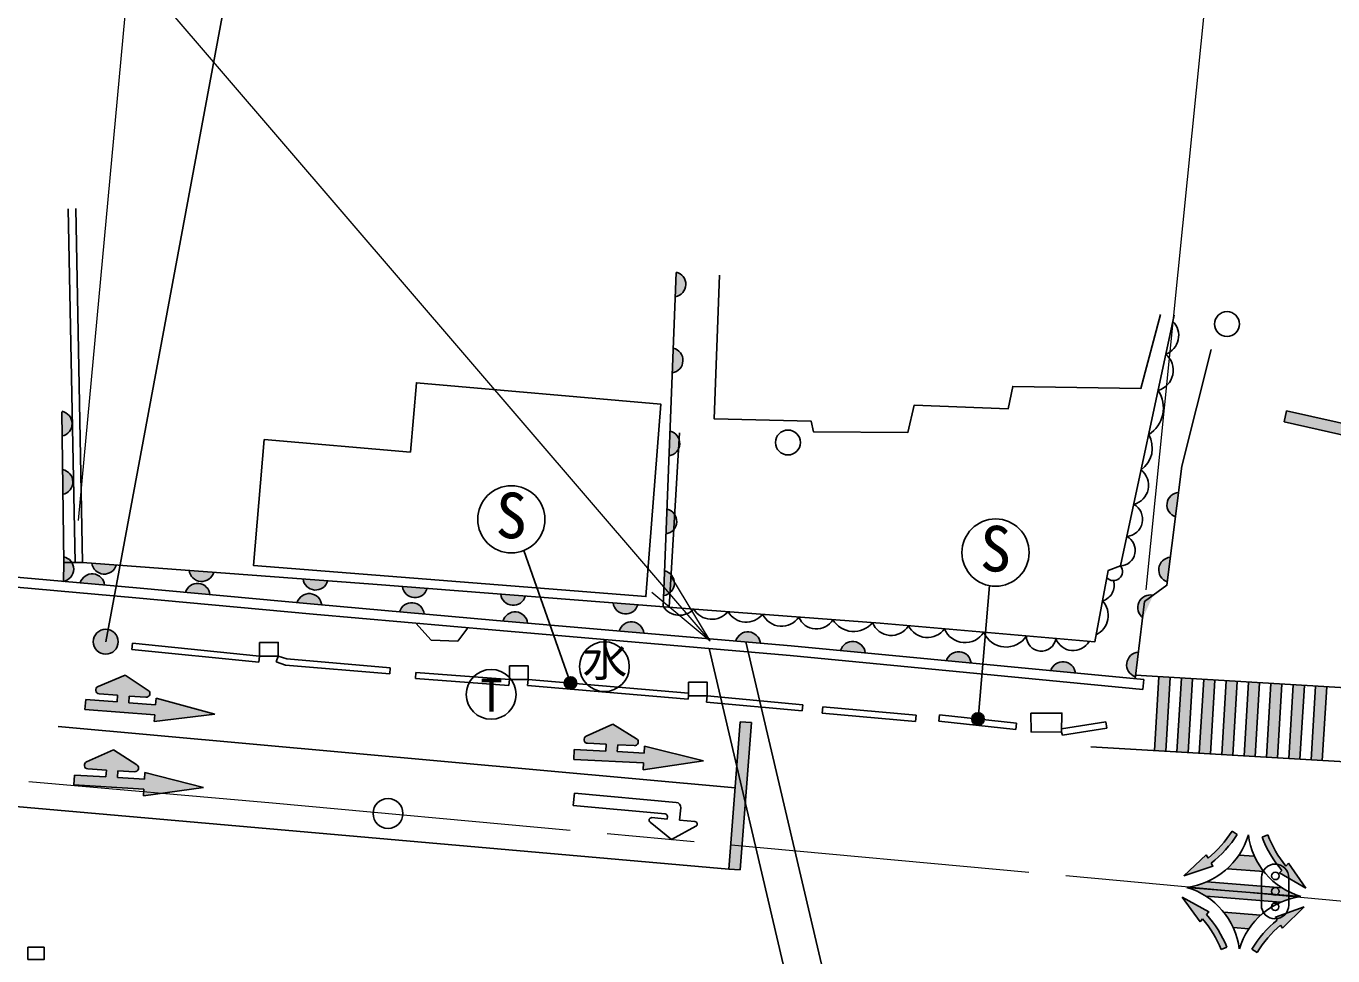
# Model space of a CAD drawing. Units: millimetres at full size, sheet at 1:1000; details may follow other scales. Extents: x 40000 to 680000, y 20000 to 380000.
# Drawn here: x 152776 to 205268, y 278992 to 316339 of the extents above; entities that cross this region are included whole.
import ezdxf
from ezdxf.enums import TextEntityAlignment as Align

# ---------------------------------------------------------------- set-up
doc = ezdxf.new("R2010")
doc.units = ezdxf.units.MM
doc.header["$LTSCALE"] = 1000
doc.linetypes.add('CHAIN', pattern=[18.5, 12, -1.5, 3.5, -1.5])
for name, color, linetype, lineweight in [('M-BGD', 7, 'Continuous', 25), ('M-BGD-EXST', 7, 'Continuous', 25), ('M-BMK', 2, 'CHAIN', 13), ('M-BMK-SRVR', 3, 'Continuous', 25), ('M-STR-HTXT', 7, 'Continuous', 13), ('M-STR-STRC', 7, 'Continuous', 25)]:
    doc.layers.add(name, color=color, linetype=linetype, lineweight=lineweight)
doc.styles.add('ＭＳ ゴシック', font='')
doc.styles.get('ＭＳ ゴシック').set_extended_font_data('MS Gothic')

# ---------------------------------------------------------------- blocks, each defined once
blk = doc.blocks.new('open_arrow')
at = {"color": 0, "linetype": 'Continuous', "lineweight": -2}
blk.add_lwpolyline([(7.5, 1.25), (0, 0), (7.5, -1.25)], dxfattribs=at)

msp = doc.modelspace()

# ---------------------------------------------------------------- hatches: boundary and pattern name
at = {"layer": 'M-BGD'}
for points in [[(178852, 305471, 0.82183), (178890, 306461)], [(178735, 302413, 0.82183), (178773, 303403)], [(154222, 299874, 0.82183), (154209, 300865)], [(178606, 299078, 0.82183), (178644, 300068)], [(154253, 297532, 0.82183), (154240, 298522)], [(199072, 297610, 0.82183), (198948, 296627)], [(178486, 295945, 0.82183), (178524, 296935)], [(154276, 294032, 0.82183), (154282, 295023)], [(155412, 294772, 0.82183), (156400, 294697)], [(198742, 295002, 0.82183), (198617, 294019)], [(155931, 293885, 0.82183), (154944, 293973)], [(159327, 294476, 0.82183), (160315, 294402)], [(163899, 294131, 0.82183), (164887, 294057)], [(178390, 293465, 0.82183), (178428, 294455)], [(160162, 293501, 0.82183), (159176, 293591)], [(164650, 293092, 0.82183), (163663, 293181)], [(167893, 293827, 0.82183), (168881, 293750)], [(171840, 293521, 0.82183), (172828, 293444)], [(198048, 293478, 0.82183), (197645, 292572)], [(168766, 292726, 0.82183), (167779, 292814)], [(176356, 293170, 0.82183), (177344, 293093)], [(172921, 292361, 0.82183), (171934, 292446)], [(177590, 291960, 0.82183), (176603, 292045)], [(182270, 291558, 0.82183), (181282, 291643)], [(186481, 291166, 0.82183), (185495, 291260)], [(190732, 290757, 0.82183), (189746, 290852)], [(194926, 290353, 0.82183), (193940, 290448)], [(197453, 291189, 0.82183), (197331, 290206)]]:
    msp.add_hatch(color=256, dxfattribs=at).paths.add_polyline_path(points)
at = {"layer": 'M-BGD-EXST'}
for points in [[(174892, 289951, 1), (174392, 289951, 0.41421), (174642, 289701, 0.41421)], [(191264, 288506, 1), (190764, 288506, 0.41421), (191014, 288256, 0.41421)]]:
    msp.add_hatch(color=256, dxfattribs=at).paths.add_polyline_path(points)
at = {"layer": 'M-STR-STRC'}
for points in [[(203405, 300882), (203306, 300443), (207967, 299394), (208032, 299841)], [(156475, 291609, 1), (155475, 291609, 0.41421), (155975, 291109, 0.41421)], [(156453, 289465), (156432, 289191), (155171, 289286), (155141, 288890), (157944, 288679), (157924, 288404), (160350, 288696), (157995, 289349), (157974, 289075), (156898, 289156), (156919, 289430), (157586, 289380, 0.77336), (157680, 289655), (156748, 290271), (155664, 289809, 0.78564), (155712, 289521)], [(198733, 290178), (198284, 290205), (198107, 287242), (198556, 287215)], [(199632, 290124), (199182, 290151), (199005, 287188), (199455, 287161)], [(200530, 290070), (200081, 290097), (199904, 287134), (200353, 287108)], [(201428, 290017), (200979, 290044), (200802, 287081), (201251, 287054)], [(202327, 289963), (201878, 289990), (201701, 287027), (202150, 287000)], [(203225, 289910), (202776, 289936), (202599, 286974), (203048, 286947)], [(204124, 289856), (203674, 289883), (203497, 286920), (203947, 286893)], [(205022, 289802), (204573, 289829), (204396, 286866), (204845, 286839)], [(176073, 287493), (176059, 287218), (174795, 287282), (174775, 286885), (177583, 286743), (177569, 286469), (179987, 286821), (177617, 287415), (177603, 287140), (176525, 287195), (176539, 287469), (177208, 287436, 0.77336), (177295, 287713), (176348, 288305), (175276, 287817, 0.78564), (175330, 287530)], [(181914, 288361), (181465, 288396), (181005, 282478), (181453, 282443)], [(156000, 286456), (155983, 286181), (154721, 286257), (154697, 285860), (157503, 285693), (157487, 285418), (159908, 285749), (157543, 286364), (157527, 286090), (156449, 286154), (156466, 286428), (157134, 286388, 0.77336), (157224, 286665), (156282, 287266), (155205, 286787, 0.78564), (155258, 286500)], [(200181, 283052), (200258, 282922), (200321, 282975), (200383, 283028), (200444, 283083), (200503, 283139), (200562, 283195), (200620, 283253), (200677, 283312), (200733, 283372), (200788, 283432), (200841, 283494), (200894, 283557), (200945, 283620), (200996, 283684), (201045, 283750), (201093, 283816), (201140, 283883), (201186, 283951), (201220, 284002), (201430, 283867), (201424, 283858), (201379, 283790), (201333, 283722), (201285, 283656), (201237, 283590), (201187, 283525), (201136, 283461), (201084, 283398), (201031, 283335), (200977, 283274), (200922, 283214), (200866, 283154), (200809, 283096), (200750, 283039), (200691, 282982), (200631, 282927), (200570, 282873), (200508, 282819), (200445, 282767), (200381, 282716), (200452, 282597), (199288, 282213)], [(203480, 282711), (203378, 282599), (203327, 282663), (203278, 282728), (203229, 282794), (203182, 282861), (203136, 282929), (203091, 282997), (203048, 283066), (203005, 283136), (202964, 283207), (202924, 283278), (202886, 283350), (202848, 283423), (202812, 283496), (202777, 283570), (202744, 283645), (202712, 283720), (202681, 283796), (202658, 283853), (202425, 283764), (202429, 283754), (202459, 283678), (202490, 283602), (202523, 283527), (202557, 283453), (202592, 283379), (202629, 283306), (202667, 283234), (202706, 283162), (202746, 283091), (202788, 283020), (202831, 282951), (202875, 282882), (202920, 282814), (202966, 282747), (203014, 282680), (203063, 282614), (203113, 282550), (203164, 282486), (203216, 282423), (203122, 282321), (204182, 281707)], [(202123, 282992, 0.06093), (202503, 282375), (202123, 282992), (201496, 283042, -0.06093), (201023, 282493), (202503, 282375)], [(203984, 281377), (203215, 281731), (200219, 281970, -0.07135), (199403, 281741, -0.07135), (200173, 281387), (203168, 281148)], [(199935, 280365), (200035, 280479), (200087, 280416), (200138, 280352), (200188, 280287), (200236, 280222), (200284, 280155), (200330, 280088), (200376, 280020), (200420, 279951), (200462, 279881), (200504, 279811), (200544, 279740), (200584, 279668), (200621, 279595), (200658, 279522), (200693, 279449), (200727, 279374), (200760, 279299), (200784, 279243), (201015, 279338), (201011, 279347), (200979, 279423), (200946, 279497), (200911, 279571), (200876, 279645), (200839, 279718), (200800, 279790), (200761, 279861), (200720, 279932), (200678, 280002), (200635, 280072), (200590, 280140), (200544, 280208), (200498, 280275), (200450, 280341), (200400, 280407), (200350, 280471), (200299, 280535), (200246, 280597), (200193, 280659), (200284, 280763), (199210, 281352)], [(203241, 280102), (203161, 280230), (203099, 280176), (203039, 280121), (202979, 280065), (202921, 280008), (202863, 279950), (202807, 279891), (202752, 279831), (202697, 279770), (202644, 279708), (202592, 279645), (202541, 279581), (202491, 279516), (202442, 279451), (202394, 279384), (202348, 279317), (202302, 279249), (202258, 279180), (202226, 279128), (202012, 279258), (202018, 279267), (202061, 279336), (202106, 279405), (202152, 279473), (202199, 279540), (202247, 279606), (202296, 279671), (202346, 279735), (202398, 279799), (202451, 279861), (202504, 279923), (202559, 279984), (202615, 280043), (202672, 280102), (202730, 280160), (202788, 280217), (202848, 280272), (202909, 280327), (202971, 280381), (203034, 280433), (202960, 280550), (204114, 280962)], [(201264, 280126), (201242, 280173), (201219, 280220), (201195, 280266), (201171, 280312), (201145, 280358), (201119, 280403), (201092, 280447), (201064, 280491), (201036, 280535), (201007, 280578), (200977, 280621), (200946, 280663), (200914, 280704), (200884, 280743), (202364, 280625), (202326, 280590), (202288, 280554), (202251, 280517), (202215, 280480), (202179, 280442), (202144, 280403), (202110, 280364), (202076, 280324), (202043, 280284), (202011, 280243), (201980, 280201), (201949, 280159), (201919, 280117), (201891, 280076)]]:
    msp.add_hatch(color=256, dxfattribs=at).paths.add_polyline_path(points)
h = msp.add_hatch(color=256, dxfattribs=at)
edge = h.paths.add_edge_path()
edge.add_line((178538, 284587), (178529, 284487))

# ---------------------------------------------------------------- linework, layer by layer
at = {"layer": 'M-BGD'}
for p, q in [((154469, 309004), (154744, 294794)), ((154769, 309009), (155044, 294799)), ((178373, 293013), (178890, 306446)), ((179023, 300006), (178614, 292994)), ((154288, 294794), (154276, 294032)), ((157043, 291551), (157018, 291302)), ((162153, 291036), (157043, 291551)), ((184502, 273067), (180215, 291333)), ((186321, 271882), (181692, 291608)), ((162128, 290787), (157018, 291302)), ((162128, 290787), (162153, 291036)), ((162823, 290799), (162903, 291036)), ((167384, 290317), (167405, 290567)), ((168411, 290129), (168430, 290379)), ((172189, 290096), (168430, 290379)), ((172170, 289847), (168411, 290129)), ((172170, 289847), (172189, 290096)), ((172939, 290096), (172918, 289847)), ((179365, 289298), (172918, 289847)), ((179386, 289547), (172939, 290096)), ((197676, 290089), (197638, 289691)), ((179386, 289433), (179365, 289298)), ((180113, 289184), (180136, 289433)), ((180136, 289433), (183973, 289082)), ((180113, 289184), (183950, 288833)), ((183950, 288833), (183973, 289082)), ((184754, 288746), (184777, 288995)), ((184754, 288746), (188504, 288408)), ((184777, 288995), (188526, 288657)), ((188504, 288408), (188526, 288657)), ((189439, 288426), (189466, 288674)), ((189439, 288426), (192534, 288090)), ((189466, 288674), (192561, 288339)), ((192534, 288090), (192561, 288339)), ((194374, 288108), (196145, 288391)), ((196145, 288391), (196184, 288144)), ((194372, 287982), (194414, 287861)), ((194414, 287861), (196184, 288144))]:
    msp.add_line(p, q, dxfattribs=at)
for points in [[(180636, 306329), (180409, 300569), (184318, 300468), (184406, 300039), (188192, 300014), (188444, 301110), (192228, 300972), (192408, 301867), (197554, 301780), (198349, 304755)], [(155044, 294799), (166703, 293920), (179431, 292931), (187081, 292354), (195700, 291601), (196245, 294472), (196742, 294653), (198895, 304724)], [(200383, 303352), (199206, 298664), (198599, 293877), (197707, 293232), (197321, 290123)], [(155044, 294799), (154744, 294794), (154288, 294794), (154210, 300838)], [(75197, 300261), (86037, 299468), (96994, 298657), (117139, 296990), (119518, 296662), (125872, 296269), (136204, 295242), (157178, 293372), (164306, 292721), (171642, 292069), (183467, 291054), (197638, 289691)], [(75383, 300648), (86066, 299867), (97025, 299056), (117183, 297388), (119558, 297060), (125904, 296668), (136242, 295640), (157214, 293770), (164342, 293119), (171677, 292468), (183503, 291452), (197676, 290089)], [(168429, 292355), (169050, 291675), (170113, 291627), (170525, 292168)], [(162903, 291036), (163254, 290917), (167405, 290567)], [(162823, 290799), (163202, 290670), (167384, 290317)]]:
    msp.add_lwpolyline(points, dxfattribs=at)
for points in [[(162339, 299731), (168212, 299226), (168453, 302017), (178274, 301151), (177672, 293426), (161906, 294677)], [(162153, 291586), (162903, 291586), (162903, 291036), (162153, 291036)], [(172189, 290646), (172939, 290646), (172939, 290096), (172189, 290096)], [(179386, 289983), (180136, 289983), (180136, 289433), (179386, 289433)], [(193136, 288736), (194385, 288743), (194372, 287982), (193143, 287986)], [(152847, 278841), (153497, 278841), (153497, 279341), (152847, 279341)]]:
    msp.add_lwpolyline(points, close=True, dxfattribs=at)
for centre in [(201016, 304372), (183378, 299614)]:
    msp.add_circle(centre, 500, dxfattribs=at)
for centre, radius, start, end in [((178773, 305970), 505, 278.9676, 76.6257), ((198267, 303912), 809, 291.2878, 44.5781), ((178656, 302912), 505, 278.9676, 76.6257), ((198006, 302515), 850, 286.6484, 49.2175), ((197196, 301002), 1264, 302.3026, 33.5633), ((154118, 300369), 505, 281.9153, 79.5735), ((178527, 299577), 505, 278.9676, 76.6257), ((196918, 299393), 1096, 306.2602, 29.6057), ((154148, 298026), 505, 281.9153, 79.5735), ((197079, 297892), 785, 284.192, 51.6739), ((196936, 296528), 690, 274.9716, 60.8943), ((199107, 297106), 505, 93.9548, 251.613), ((178407, 296444), 505, 278.9676, 76.6257), ((196698, 295283), 632, 274.0526, 61.8133), ((154181, 294528), 505, 280.8786, 78.5368), ((155914, 294832), 505, 186.8553, 344.5135), ((196453, 294430), 365, 223.6602, 37.6009), ((198777, 294498), 505, 93.9548, 251.613), ((155429, 293831), 505, 6.0758, 163.734), ((159828, 294537), 505, 186.8553, 344.5135), ((164400, 294192), 505, 186.8553, 344.5135), ((178312, 293963), 505, 278.9676, 76.6257), ((195834, 293873), 648, 286.0102, 17.2983), ((159660, 293449), 505, 5.9537, 163.6119), ((164147, 293039), 505, 5.9862, 163.6444), ((168395, 293886), 505, 186.7295, 344.3877), ((172342, 293580), 505, 186.7295, 344.3877), ((197936, 292985), 505, 77.211, 234.8692), ((168264, 292673), 505, 6.0938, 163.752), ((176858, 293229), 505, 186.7295, 344.3877), ((179022, 293459), 787, 214.4959, 316.6558), ((180320, 293362), 850, 211.3927, 319.9842), ((195394, 292662), 853, 294.9699, 43.5434), ((172419, 292306), 505, 6.2629, 163.9211), ((177088, 291905), 505, 6.2629, 163.9211), ((181705, 293255), 856, 210.9633, 320.4136), ((183123, 293075), 842, 205.7408, 325.6361), ((184527, 292887), 765, 202.0561, 329.3208), ((186021, 292993), 972, 210.6715, 320.7054), ((181768, 291503), 505, 6.2629, 163.9211), ((187528, 292675), 811, 201.543, 328.7555), ((188982, 292624), 846, 205.9071, 324.101), ((190491, 292462), 889, 202.0175, 327.9905), ((192141, 292367), 971, 202.7992, 327.2089), ((185979, 291116), 505, 5.6764, 163.3346), ((193554, 291831), 596, 179.0651, 350.943), ((194837, 291993), 740, 200.261, 329.7471), ((190230, 290707), 505, 5.6764, 163.3346), ((194423, 290303), 505, 5.6764, 163.3346), ((197489, 290685), 505, 94.0819, 251.7401)]:
    msp.add_arc(centre, radius, start, end, dxfattribs=at)
at = {"layer": 'M-BGD-EXST'}
for p, q in [((174642, 289951), (172775, 295276)), ((191014, 288506), (191482, 293863))]:
    msp.add_line(p, q, dxfattribs=at)
for centre, radius in [((172266, 296527), 1350), ((191719, 295192), 1350), ((176006, 290609), 1000), ((171459, 289496), 1000), ((174642, 289951), 250), ((191014, 288506), 250)]:
    msp.add_circle(centre, radius, dxfattribs=at)
at = {"layer": 'M-BMK'}
msp.add_lwpolyline([(67583, 293406), (73246, 293021), (82860, 292175), (100759, 290617), (114766, 289342), (134463, 287627), (162677, 285138), (196720, 282014), (233683, 278630), (240425, 277980), (256253, 276557), (264809, 275801), (279729, 274463), (310823, 271589), (332500, 269493), (338076, 269017), (344664, 268512)], dxfattribs=at)
at = {"layer": 'M-BMK-SRVR'}
msp.add_circle((167313, 284713), 600, dxfattribs=at)
at = {"layer": 'M-STR-HTXT'}
for p, q in [((197767, 293693), (201003, 325800)), ((157352, 323289), (154865, 296482))]:
    msp.add_line(p, q, dxfattribs=at)
msp.add_lwpolyline([(180248, 291653), (155702, 320293), (131523, 321444)], dxfattribs=at)
at = {"layer": 'M-STR-STRC'}
for p, q in [((155975, 291609), (163056, 329645)), ((203306, 300443), (203405, 300882)), ((208032, 299841), (203405, 300882)), ((207967, 299394), (203306, 300443)), ((156748, 290271), (155664, 289809)), ((156748, 290271), (157680, 289655)), ((197338, 290261), (207440, 289658)), ((198284, 290205), (198107, 287242)), ((198733, 290178), (198556, 287215)), ((199182, 290151), (199005, 287188)), ((199632, 290124), (199455, 287161)), ((200081, 290097), (199904, 287134)), ((200530, 290070), (200353, 287108)), ((200979, 290044), (200802, 287081)), ((201428, 290017), (201251, 287054)), ((201878, 289990), (201701, 287027)), ((202327, 289963), (202150, 287000)), ((202776, 289936), (202599, 286974)), ((203225, 289910), (203048, 286947)), ((203674, 289883), (203497, 286920)), ((204124, 289856), (203947, 286893)), ((204573, 289829), (204396, 286866)), ((205022, 289802), (204845, 286839)), ((155141, 288890), (155171, 289286)), ((155171, 289286), (156432, 289191)), ((155712, 289521), (156453, 289465)), ((156432, 289191), (156453, 289465)), ((156898, 289156), (156919, 289430)), ((156919, 289430), (157586, 289380)), ((157995, 289349), (157974, 289075)), ((157995, 289349), (160350, 288696)), ((155141, 288890), (157944, 288679)), ((156898, 289156), (157974, 289075)), ((154060, 288204), (181258, 285736)), ((160350, 288696), (157924, 288404)), ((157944, 288679), (157924, 288404)), ((176348, 288305), (175276, 287817)), ((176348, 288305), (177295, 287713)), ((181005, 282478), (181465, 288396)), ((181453, 282443), (181914, 288361)), ((181914, 288361), (181465, 288396)), ((156282, 287266), (155205, 286787)), ((156282, 287266), (157224, 286665)), ((174775, 286885), (174795, 287282)), ((174795, 287282), (176059, 287218)), ((175330, 287530), (176073, 287493)), ((176059, 287218), (176073, 287493)), ((176525, 287195), (176539, 287469)), ((176525, 287195), (177603, 287140)), ((176539, 287469), (177208, 287436)), ((177617, 287415), (177603, 287140)), ((177617, 287415), (179987, 286821)), ((195550, 287394), (208342, 286631)), ((174775, 286885), (177583, 286743)), ((179987, 286821), (177569, 286469)), ((177583, 286743), (177569, 286469)), ((154697, 285860), (154721, 286257)), ((154721, 286257), (155983, 286181)), ((155258, 286500), (156000, 286456)), ((155983, 286181), (156000, 286456)), ((156449, 286154), (156466, 286428)), ((156449, 286154), (157527, 286090)), ((156466, 286428), (157134, 286388)), ((157543, 286364), (157527, 286090)), ((157543, 286364), (159908, 285749)), ((154697, 285860), (157503, 285693)), ((159908, 285749), (157487, 285418)), ((157503, 285693), (157487, 285418)), ((146658, 285497), (181005, 282478)), ((174803, 285532), (174757, 285034)), ((174757, 285034), (178447, 284695)), ((174803, 285532), (178891, 285157)), ((178529, 284487), (177912, 284544)), ((178538, 284587), (178529, 284487)), ((179072, 284940), (179027, 284441)), ((177840, 284366), (178705, 283668)), ((178705, 283668), (179682, 284197)), ((179644, 284385), (179027, 284441)), ((201220, 284002), (201430, 283867)), ((202658, 283853), (202425, 283764)), ((199288, 282213), (200181, 283052)), ((200258, 282922), (200181, 283052)), ((201496, 283042), (202123, 282992)), ((181453, 282443), (181005, 282478)), ((201023, 282493), (202503, 282375)), ((203378, 282599), (203480, 282711)), ((204182, 281707), (203480, 282711)), ((200219, 281970), (203215, 281731)), ((202396, 281033), (202403, 282133)), ((203503, 282126), (203496, 281026)), ((199403, 281741), (203984, 281377)), ((200173, 281387), (203168, 281148)), ((199210, 281352), (199935, 280365)), ((204114, 280962), (203241, 280102)), ((200035, 280479), (199935, 280365)), ((200884, 280743), (202364, 280625)), ((201264, 280126), (201891, 280076)), ((203161, 280230), (203241, 280102)), ((200784, 279243), (201015, 279338)), ((202226, 279128), (202012, 279258))]:
    msp.add_line(p, q, dxfattribs=at)
for points in [[(199288, 282213), (200452, 282597), (200381, 282716)], [(204182, 281707), (203122, 282321), (203216, 282423)], [(199210, 281352), (200284, 280763), (200193, 280659)], [(204114, 280962), (202960, 280550), (203034, 280433)]]:
    msp.add_lwpolyline(points, dxfattribs=at)
for centre, radius in [((155975, 291609), 500), ((202959, 282204), 150), ((202956, 281584), 150), ((202952, 280964), 150)]:
    msp.add_circle(centre, radius, dxfattribs=at)
for centre, radius, start, end in [((155723, 289671), 150, 113.0673, 265.6859), ((157598, 289530), 150, 265.6859, 56.5541), ((175338, 287680), 150, 114.4949, 267.1136), ((177216, 287585), 150, 267.1136, 57.9817), ((155266, 286650), 150, 113.9764, 266.5951), ((157143, 286538), 150, 266.5951, 57.4633), ((178873, 284958), 200, 354.8208, 84.7565), ((177902, 284444), 100, 84.7565, 231.0664), ((178438, 284596), 100, 354.7565, 84.7565), ((179635, 284285), 100, 298.4465, 84.7565), ((197282, 286539), 4684, 309.4553, 327.2081), ((199015, 284701), 2985, 277.4722, 343.4272), ((197492, 286404), 4684, 308.0795, 327.2081), ((204836, 284238), 2985, 187.4722, 253.4272), ((206799, 285440), 4684, 200.9693, 220.0979), ((207032, 285529), 4684, 200.9693, 218.7222), ((202953, 282130), 550, 89.6398, 179.6398), ((202953, 282130), 550, 359.6399, 89.6398), ((198551, 278880), 2985, 7.4722, 73.4272), ((204373, 278417), 2985, 97.4722, 163.4272), ((202946, 281030), 550, 179.6398, 269.6399), ((202946, 281030), 550, 269.6399, 359.6399), ((196451, 277463), 4684, 22.3302, 40.0831), ((196682, 277558), 4684, 22.3302, 41.4589), ((206009, 276815), 4684, 129.4404, 148.5691), ((206223, 276685), 4684, 130.8162, 148.5691)]:
    msp.add_arc(centre, radius, start, end, dxfattribs=at)

# ---------------------------------------------------------------- block references
at = {"layer": 'M-STR-HTXT', "xscale": 400, "yscale": 400, "rotation": 130.6}
msp.add_blockref('open_arrow', (180248, 291653), dxfattribs=at)

# ---------------------------------------------------------------- texts
at = {"layer": 'M-BGD-EXST', "style": 'ＭＳ ゴシック'}
for p in [(171611, 295234), (191064, 293900)]:
    msp.add_text('S', height=1833, rotation=358.508, dxfattribs=at).set_placement(p, align=Align.BOTTOM_LEFT)
msp.add_text('水', height=1320, dxfattribs=at).set_placement((175127, 289818), align=Align.BOTTOM_LEFT)
msp.add_text('T', height=1320, dxfattribs=at).set_placement((171469, 289468), align=Align.MIDDLE_CENTER)

doc.saveas('drawing.dxf')
